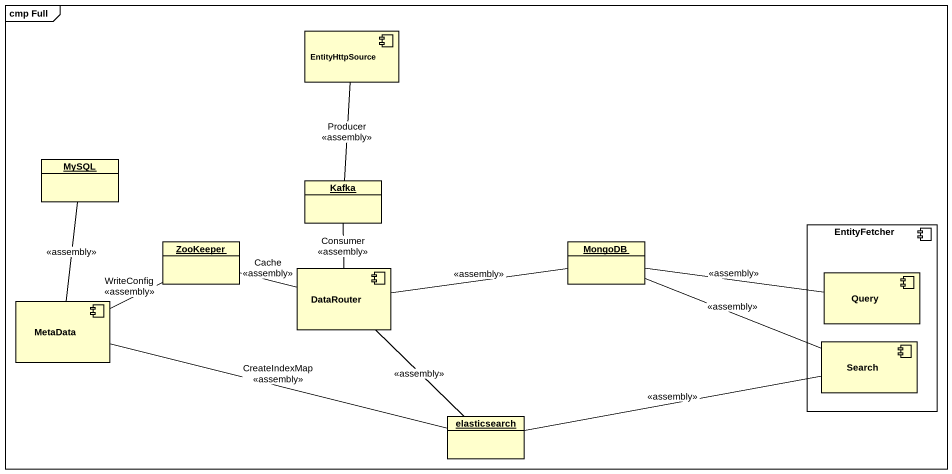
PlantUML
@startuml
mainframe cmp Full
allowmixing
hide circle
hide empty members
component EntityHttpSource
object MySQL
object Kafka
object ZooKeeper
object MongoDB
component EntityFetcher {
  component Query
  component Search
}
component DataRouter
component MetaData
object elasticsearch
EntityHttpSource -- Kafka : Producer\n<<assembly>>
DataRouter -up- Kafka : Consumer\n<<assembly>>
DataRouter -left- ZooKeeper : Cache\n<<assembly>>
DataRouter -right- MongoDB : <<assembly>>
DataRouter -- elasticsearch : <<assembly>>
Query -left- MongoDB : <<assembly>>
MetaData -up- MySQL : <<assembly>>
MetaData -right- ZooKeeper : WriteConfig\n<<assembly>>
MetaData -right- elasticsearch : CreateIndexMap\n<<assembly>>
Search -left- MongoDB : <<assembly>>
Search -left- elasticsearch : <<assembly>>
@enduml
